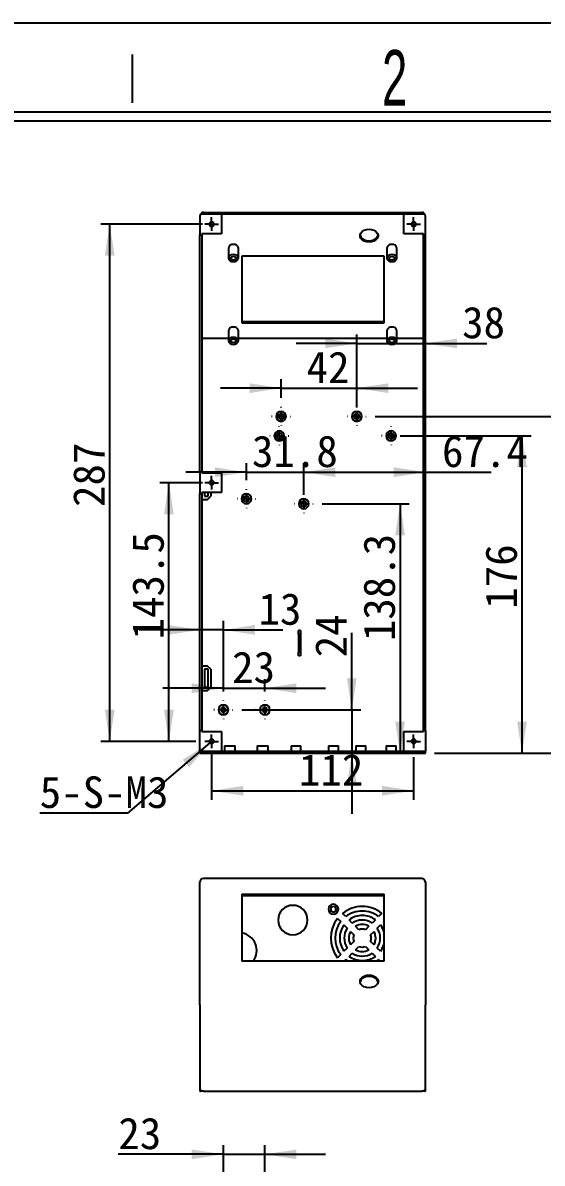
# Model space of a CAD drawing. Header units: millimetres. Extents: x 2 to 295, y 1 to 209.
# Drawn here: x 93.5 to 151.1, y 82.1 to 208.7 of the extents above; entities that cross this region are included whole.
import ezdxf

# ---------------------------------------------------------------- set-up
doc = ezdxf.new("R2010")
doc.units = ezdxf.units.MM
doc.linetypes.add('CENTER', pattern=[10.16, 6.35, -1.27, 1.27, -1.27])
doc.layers.add('DIM', color=5, linetype='Continuous')
doc.layers.add('SLD-0', color=179, linetype='Continuous')
doc.layers.add('中心线', color=1, linetype='CENTER', lineweight=25)
doc.styles.add('SLDTEXTSTYLE11', font='', dxfattribs={"width": 0.67})
doc.styles.add('SLDTEXTSTYLE12', font='')
doc.styles.add('SLDTEXTSTYLE3', font='GOTHIC.TTF', dxfattribs={"width": 0.61171})
doc.styles.get('SLDTEXTSTYLE11').set_extended_font_data('宋体')
doc.styles.get('SLDTEXTSTYLE12').set_extended_font_data('宋体')
doc.dimstyles.new('SLDDIMSTYLE0', dxfattribs={"dimtxt": 3.5, "dimasz": 3.5, "dimexe": 0, "dimexo": 0.0625, "dimgap": 0.875, "dimtad": 2, "dimlfac": 5, "dimrnd": 1e-09, "dimzin": 12, "dimdsep": 46, "dimtxsty": 'SLDTEXTSTYLE11', "dimsah": 1, "dimcen": 0.09, "dimadec": 0, "dimazin": 3, "dimtfac": 1, "dimtofl": 0, "dimtmove": 0, "dimatfit": 3, "dimfxl": 0, "dimfrac": 2, "dimtolj": 1, "dimtzin": 12, "dimarcsym": 0})
doc.dimstyles.new('SLDDIMSTYLE1', dxfattribs={"dimtxt": 3.5, "dimasz": 3.5, "dimexe": 0, "dimexo": 0.0625, "dimgap": 0.875, "dimtad": 2, "dimlfac": 5, "dimrnd": 1e-09, "dimzin": 12, "dimdsep": 46, "dimtxsty": 'SLDTEXTSTYLE11', "dimsah": 1, "dimcen": 0.09, "dimadec": 0, "dimazin": 3, "dimtfac": 1, "dimtmove": 0, "dimatfit": 0, "dimfxl": 0, "dimfrac": 2, "dimtolj": 1, "dimtzin": 12, "dimarcsym": 0})
doc.dimstyles.new('SLDDIMSTYLE2', dxfattribs={"dimtxt": 3.5, "dimasz": 3.5, "dimexe": 0, "dimexo": 0.0625, "dimgap": 0.875, "dimtad": 0, "dimtih": 1, "dimtoh": 1, "dimlfac": 5, "dimrnd": 1e-09, "dimzin": 12, "dimdsep": 46, "dimtxsty": 'SLDTEXTSTYLE11', "dimsah": 1, "dimcen": 0, "dimadec": 0, "dimazin": 3, "dimtfac": 1, "dimtofl": 0, "dimtmove": 0, "dimatfit": 3, "dimfxl": 0, "dimfrac": 2, "dimtolj": 1, "dimtzin": 12, "dimarcsym": 0})

# ---------------------------------------------------------------- blocks, each defined once
blk = doc.blocks.new('_D_17')
at = {"layer": 'DIM'}
for p, q in [((114.49, 127.94), (114.49, 122.46)), ((136.89, 127.19), (136.89, 122.46)), ((114.49, 123.46), (136.89, 123.46))]:
    blk.add_line(p, q, dxfattribs=at)
for points in [[(114.49, 123.46), (117.99, 122.92), (117.99, 124)], [(136.89, 123.46), (133.39, 124), (133.39, 122.92)]]:
    blk.add_solid(points, dxfattribs=at)
at = {"layer": 'DIM', "insert": (124.17, 127.53), "char_height": 3.5, "attachment_point": 1, "style": 'SLDTEXTSTYLE12'}
blk.add_mtext('112', dxfattribs=at)
blk = doc.blocks.new('_D_18')
at = {"layer": 'DIM'}
for p, q in [((113.49, 157.64), (108.75, 157.64)), ((109.75, 128.94), (109.75, 157.64)), ((112.74, 128.94), (108.75, 128.94))]:
    blk.add_line(p, q, dxfattribs=at)
for points in [[(109.75, 157.64), (109.21, 154.14), (110.29, 154.14)], [(109.75, 128.94), (110.29, 132.44), (109.21, 132.44)]]:
    blk.add_solid(points, dxfattribs=at)
at = {"layer": 'DIM', "insert": (105.68, 140.25), "char_height": 3.5, "attachment_point": 1, "rotation": 90, "style": 'SLDTEXTSTYLE12'}
blk.add_mtext('143.5', dxfattribs=at)
blk = doc.blocks.new('_D_19')
at = {"layer": 'DIM'}
for p, q in [((113.49, 186.34), (102.19, 186.34)), ((103.19, 128.94), (103.19, 186.34)), ((112.74, 128.94), (102.19, 128.94))]:
    blk.add_line(p, q, dxfattribs=at)
for points in [[(103.19, 186.34), (102.65, 182.84), (103.73, 182.84)], [(103.19, 128.94), (103.73, 132.44), (102.65, 132.44)]]:
    blk.add_solid(points, dxfattribs=at)
at = {"layer": 'DIM', "insert": (99.12, 154.95), "char_height": 3.5, "attachment_point": 1, "rotation": 90, "style": 'SLDTEXTSTYLE12'}
blk.add_mtext('287', dxfattribs=at)
blk = doc.blocks.new('_D_20')
at = {"layer": 'DIM'}
for p, q in [((115.79, 134.49), (115.79, 135.84)), ((120.39, 134.49), (120.39, 135.84)), ((115.79, 134.84), (109.06, 134.84)), ((115.79, 134.84), (120.39, 134.84)), ((120.39, 134.84), (127.12, 134.84))]:
    blk.add_line(p, q, dxfattribs=at)
for points in [[(115.79, 134.84), (112.29, 135.38), (112.29, 134.3)], [(120.39, 134.84), (123.89, 134.3), (123.89, 135.38)]]:
    blk.add_solid(points, dxfattribs=at)
at = {"layer": 'DIM', "insert": (116.76, 138.91), "char_height": 3.5, "attachment_point": 1, "style": 'SLDTEXTSTYLE12'}
blk.add_mtext('23', dxfattribs=at)
blk = doc.blocks.new('_D_21')
at = {"layer": 'DIM'}
for p, q in [((118.35, 157.91), (118.35, 159.81)), ((124.71, 156.3), (124.71, 159.81)), ((118.35, 158.81), (111.62, 158.81)), ((118.35, 158.81), (124.71, 158.81)), ((124.71, 158.81), (131.44, 158.81))]:
    blk.add_line(p, q, dxfattribs=at)
for points in [[(118.35, 158.81), (114.85, 159.35), (114.85, 158.27)], [(124.71, 158.81), (128.21, 158.27), (128.21, 159.35)]]:
    blk.add_solid(points, dxfattribs=at)
at = {"layer": 'DIM', "insert": (118.96, 162.88), "char_height": 3.5, "attachment_point": 1, "style": 'SLDTEXTSTYLE12'}
blk.add_mtext('31.8', dxfattribs=at)
blk = doc.blocks.new('_D_22')
at = {"layer": 'DIM'}
for p, q in [((122.19, 167.05), (122.19, 169.13)), ((130.59, 166), (130.59, 169.13)), ((122.19, 168.13), (115.46, 168.13)), ((122.19, 168.13), (130.59, 168.13)), ((130.59, 168.13), (137.32, 168.13))]:
    blk.add_line(p, q, dxfattribs=at)
for points in [[(122.19, 168.13), (118.69, 168.67), (118.69, 167.59)], [(130.59, 168.13), (134.09, 167.59), (134.09, 168.67)]]:
    blk.add_solid(points, dxfattribs=at)
at = {"layer": 'DIM', "insert": (125.02, 172.2), "char_height": 3.5, "attachment_point": 1, "style": 'SLDTEXTSTYLE12'}
blk.add_mtext('42', dxfattribs=at)
blk = doc.blocks.new('_D_23')
at = {"layer": 'DIM'}
for p, q in [((114.3, 128.78), (105.17, 120.98)), ((114.49, 128.94), (114.3, 128.78)), ((105.17, 120.98), (95.42, 120.98))]:
    blk.add_line(p, q, dxfattribs=at)
blk.add_solid([(114.3, 128.78), (111.29, 126.91), (111.99, 126.09)], dxfattribs=at)
at = {"layer": 'DIM', "insert": (95.42, 125.05), "char_height": 3.5, "attachment_point": 1, "style": 'SLDTEXTSTYLE12'}
blk.add_mtext('5-S-M3', dxfattribs=at)
blk = doc.blocks.new('_D_24')
at = {"layer": 'DIM'}
for p, q in [((115.79, 134.49), (115.79, 142.31)), ((113.19, 141.31), (106.46, 141.31)), ((115.79, 141.31), (113.19, 141.31)), ((115.79, 141.31), (122.4, 141.31))]:
    blk.add_line(p, q, dxfattribs=at)
for points in [[(113.19, 141.31), (109.69, 141.85), (109.69, 140.77)], [(115.79, 141.31), (119.29, 140.77), (119.29, 141.85)]]:
    blk.add_solid(points, dxfattribs=at)
at = {"layer": 'DIM', "insert": (119.68, 145.38), "char_height": 3.5, "attachment_point": 1, "style": 'SLDTEXTSTYLE12'}
blk.add_mtext('13', dxfattribs=at)
blk = doc.blocks.new('_D_25')
at = {"layer": 'DIM'}
for p, q in [((130.04, 132.44), (130.04, 140.99)), ((117.84, 132.44), (131.04, 132.44)), ((130.04, 132.44), (130.04, 127.64)), ((130.04, 127.64), (130.04, 120.91))]:
    blk.add_line(p, q, dxfattribs=at)
for points in [[(130.04, 132.44), (130.58, 135.94), (129.5, 135.94)], [(130.04, 127.64), (129.5, 124.14), (130.58, 124.14)]]:
    blk.add_solid(points, dxfattribs=at)
at = {"layer": 'DIM', "insert": (125.97, 138.27), "char_height": 3.5, "attachment_point": 1, "rotation": 90, "style": 'SLDTEXTSTYLE12'}
blk.add_mtext('24', dxfattribs=at)
blk = doc.blocks.new('_D_26')
at = {"layer": 'DIM'}
for p, q in [((126.76, 155.3), (136.39, 155.3)), ((135.39, 155.3), (135.39, 127.64))]:
    blk.add_line(p, q, dxfattribs=at)
for points in [[(135.39, 155.3), (134.85, 151.8), (135.93, 151.8)], [(135.39, 127.64), (135.93, 131.14), (134.85, 131.14)]]:
    blk.add_solid(points, dxfattribs=at)
at = {"layer": 'DIM', "insert": (131.32, 140.06), "char_height": 3.5, "attachment_point": 1, "rotation": 90, "style": 'SLDTEXTSTYLE12'}
blk.add_mtext('138.3', dxfattribs=at)
blk = doc.blocks.new('_D_27')
at = {"layer": 'DIM'}
for p, q in [((124.71, 157.35), (124.71, 159.81)), ((124.71, 158.81), (138.19, 158.81)), ((138.19, 158.81), (145.48, 158.81))]:
    blk.add_line(p, q, dxfattribs=at)
for points in [[(124.71, 158.81), (128.21, 158.27), (128.21, 159.35)], [(138.19, 158.81), (134.69, 159.35), (134.69, 158.27)]]:
    blk.add_solid(points, dxfattribs=at)
at = {"layer": 'DIM', "insert": (140.04, 162.88), "char_height": 3.5, "attachment_point": 1, "style": 'SLDTEXTSTYLE12'}
blk.add_mtext('67.4', dxfattribs=at)
blk = doc.blocks.new('_D_28')
at = {"layer": 'DIM'}
for p, q in [((135.39, 162.84), (149.91, 162.84)), ((148.91, 162.84), (148.91, 127.64)), ((139.19, 127.64), (149.91, 127.64))]:
    blk.add_line(p, q, dxfattribs=at)
for points in [[(148.91, 162.84), (148.37, 159.34), (149.45, 159.34)], [(148.91, 127.64), (149.45, 131.14), (148.37, 131.14)]]:
    blk.add_solid(points, dxfattribs=at)
at = {"layer": 'DIM', "insert": (144.84, 143.66), "char_height": 3.5, "attachment_point": 1, "rotation": 90, "style": 'SLDTEXTSTYLE12'}
blk.add_mtext('176', dxfattribs=at)
blk = doc.blocks.new('_D_29')
at = {"layer": 'DIM'}
for p, q in [((130.59, 167.05), (130.59, 174.1)), ((130.59, 173.1), (123.86, 173.1)), ((130.59, 173.1), (138.19, 173.1)), ((138.19, 173.1), (145, 173.1))]:
    blk.add_line(p, q, dxfattribs=at)
for points in [[(130.59, 173.1), (127.09, 173.64), (127.09, 172.56)], [(138.19, 173.1), (141.69, 172.56), (141.69, 173.64)]]:
    blk.add_solid(points, dxfattribs=at)
at = {"layer": 'DIM', "insert": (142.27, 177.17), "char_height": 3.5, "attachment_point": 1, "style": 'SLDTEXTSTYLE12'}
blk.add_mtext('38', dxfattribs=at)
blk = doc.blocks.new('_D_30')
at = {"layer": 'DIM'}
for p, q in [((132.64, 165), (157.48, 165)), ((156.48, 165), (156.48, 127.64)), ((139.19, 127.64), (157.48, 127.64))]:
    blk.add_line(p, q, dxfattribs=at)
for points in [[(156.48, 165), (155.94, 161.5), (157.02, 161.5)], [(156.48, 127.64), (157.02, 131.14), (155.94, 131.14)]]:
    blk.add_solid(points, dxfattribs=at)
at = {"layer": 'DIM', "insert": (152.4, 143.86), "char_height": 3.5, "attachment_point": 1, "rotation": 90, "style": 'SLDTEXTSTYLE12'}
blk.add_mtext('186.8', dxfattribs=at)
blk = doc.blocks.new('SW_CENTERMARKSYMBOL_0')
at = {"layer": '中心线', "color": 0}
for p, q in [((-0.5, 0), (-0.75, 0)), ((0, 0), (-0.5, 0)), ((0, 0.5), (0, 0.75)), ((0, 0), (0, 0.5)), ((0, 0), (0, -0.5)), ((0, 0), (0.5, 0)), ((0.5, 0), (0.75, 0)), ((0, -0.5), (0, -0.75))]:
    blk.add_line(p, q, dxfattribs=at)
blk = doc.blocks.new('SW_CENTERMARKSYMBOL_1')
at = {"layer": '中心线', "color": 0}
for p, q in [((-0.5, 0), (-0.75, 0)), ((0, 0), (-0.5, 0)), ((0, 0.5), (0, 0.75)), ((0, 0), (0, 0.5)), ((0, 0), (0, -0.5)), ((0, 0), (0.5, 0)), ((0.5, 0), (0.75, 0)), ((0, -0.5), (0, -0.75))]:
    blk.add_line(p, q, dxfattribs=at)
blk = doc.blocks.new('SW_CENTERMARKSYMBOL_2')
at = {"layer": '中心线', "color": 0}
for p, q in [((-0.5, 0), (-0.75, 0)), ((0, 0), (-0.5, 0)), ((0, 0.5), (0, 0.75)), ((0, 0), (0, 0.5)), ((0, 0), (0, -0.5)), ((0, 0), (0.5, 0)), ((0.5, 0), (0.75, 0)), ((0, -0.5), (0, -0.75))]:
    blk.add_line(p, q, dxfattribs=at)
blk = doc.blocks.new('SW_CENTERMARKSYMBOL_3')
at = {"layer": '中心线', "color": 0}
for p, q in [((-0.5, 0), (-0.75, 0)), ((0, 0), (-0.5, 0)), ((0, 0.5), (0, 0.75)), ((0, 0), (0, 0.5)), ((0, 0), (0, -0.5)), ((0, 0), (0.5, 0)), ((0.5, 0), (0.75, 0)), ((0, -0.5), (0, -0.75))]:
    blk.add_line(p, q, dxfattribs=at)
blk = doc.blocks.new('SW_CENTERMARKSYMBOL_4')
at = {"layer": '中心线', "color": 0}
for p, q in [((-0.5, 0), (-0.75, 0)), ((0, 0), (-0.5, 0)), ((0, 0.5), (0, 0.75)), ((0, 0), (0, 0.5)), ((0, 0), (0, -0.5)), ((0, 0), (0.5, 0)), ((0.5, 0), (0.75, 0)), ((0, -0.5), (0, -0.75))]:
    blk.add_line(p, q, dxfattribs=at)
blk = doc.blocks.new('SW_CENTERMARKSYMBOL_5')
at = {"layer": '中心线', "color": 0}
for p, q in [((-1, 0), (-1.05, 0)), ((0, 0), (-0.5, 0)), ((0, 1), (0, 1.05)), ((0, 0), (0, 0.5)), ((0, 0), (0, -0.5)), ((0, 0), (0.5, 0)), ((1, 0), (1.05, 0)), ((0, -1), (0, -1.05))]:
    blk.add_line(p, q, dxfattribs=at)
blk = doc.blocks.new('SW_CENTERMARKSYMBOL_6')
at = {"layer": '中心线', "color": 0}
for p, q in [((-1, 0), (-1.05, 0)), ((0, 0), (-0.5, 0)), ((0, 1), (0, 1.05)), ((0, 0), (0, 0.5)), ((0, 0), (0, -0.5)), ((0, 0), (0.5, 0)), ((1, 0), (1.05, 0)), ((0, -1), (0, -1.05))]:
    blk.add_line(p, q, dxfattribs=at)
blk = doc.blocks.new('SW_CENTERMARKSYMBOL_7')
at = {"layer": '中心线', "color": 0}
for p, q in [((-1, 0), (-1.05, 0)), ((0, 0), (-0.5, 0)), ((0, 1), (0, 1.05)), ((0, 0), (0, 0.5)), ((0, 0), (0, -0.5)), ((0, 0), (0.5, 0)), ((1, 0), (1.05, 0)), ((0, -1), (0, -1.05))]:
    blk.add_line(p, q, dxfattribs=at)
blk = doc.blocks.new('SW_CENTERMARKSYMBOL_8')
at = {"layer": '中心线', "color": 0}
for p, q in [((-1, 0), (-1.05, 0)), ((0, 0), (-0.5, 0)), ((0, 1), (0, 1.05)), ((0, 0), (0, 0.5)), ((0, 0), (0, -0.5)), ((0, 0), (0.5, 0)), ((1, 0), (1.05, 0)), ((0, -1), (0, -1.05))]:
    blk.add_line(p, q, dxfattribs=at)
blk = doc.blocks.new('SW_CENTERMARKSYMBOL_9')
at = {"layer": '中心线', "color": 0}
for p, q in [((-1, 0), (-1.05, 0)), ((0, 0), (-0.5, 0)), ((0, 1), (0, 1.05)), ((0, 0), (0, 0.5)), ((0, 0), (0, -0.5)), ((0, 0), (0.5, 0)), ((1, 0), (1.05, 0)), ((0, -1), (0, -1.05))]:
    blk.add_line(p, q, dxfattribs=at)
blk = doc.blocks.new('SW_CENTERMARKSYMBOL_10')
at = {"layer": '中心线', "color": 0}
for p, q in [((-1, 0), (-1.05, 0)), ((0, 0), (-0.5, 0)), ((0, 1), (0, 1.05)), ((0, 0), (0, 0.5)), ((0, 0), (0, -0.5)), ((0, 0), (0.5, 0)), ((1, 0), (1.05, 0)), ((0, -1), (0, -1.05))]:
    blk.add_line(p, q, dxfattribs=at)
blk = doc.blocks.new('SW_CENTERMARKSYMBOL_11')
at = {"layer": '中心线', "color": 0}
for p, q in [((-1, 0), (-1.05, 0)), ((0, 0), (-0.5, 0)), ((0, 1), (0, 1.05)), ((0, 0), (0, 0.5)), ((0, 0), (0, -0.5)), ((0, 0), (0.5, 0)), ((1, 0), (1.05, 0)), ((0, -1), (0, -1.05))]:
    blk.add_line(p, q, dxfattribs=at)
blk = doc.blocks.new('SW_CENTERMARKSYMBOL_12')
at = {"layer": '中心线', "color": 0}
for p, q in [((-1, 0), (-1.05, 0)), ((0, 0), (-0.5, 0)), ((0, 1), (0, 1.05)), ((0, 0), (0, 0.5)), ((0, 0), (0, -0.5)), ((0, 0), (0.5, 0)), ((1, 0), (1.05, 0)), ((0, -1), (0, -1.05))]:
    blk.add_line(p, q, dxfattribs=at)
blk = doc.blocks.new('_D_32')
at = {"layer": 'DIM'}
for p, q in [((115.79, 70.07), (115.79, 84.12)), ((120.39, 69.32), (120.39, 84.12)), ((115.79, 83.12), (104.14, 83.12)), ((115.79, 83.12), (120.39, 83.12)), ((120.39, 83.12), (127.12, 83.12))]:
    blk.add_line(p, q, dxfattribs=at)
for points in [[(115.79, 83.12), (112.29, 83.65), (112.29, 82.58)], [(120.39, 83.12), (123.89, 82.58), (123.89, 83.65)]]:
    blk.add_solid(points, dxfattribs=at)
at = {"layer": 'DIM', "insert": (104.14, 87.19), "char_height": 3.5, "attachment_point": 1, "style": 'SLDTEXTSTYLE12'}
blk.add_mtext('23', dxfattribs=at)

msp = doc.modelspace()

# ---------------------------------------------------------------- linework, layer by layer
at = {"color": 7, "linetype": 'Continuous', "lineweight": 25}
for p, q in [((138.1395, 187.4394), (113.2467, 187.4394)), ((113.5931, 187.6394), (137.7931, 187.6394)), ((115.5931, 187.4394), (115.5931, 185.2394)), ((135.7931, 185.2394), (135.7931, 187.4394)), ((113.1931, 187.2394), (113.1931, 185.1394)), ((138.1931, 185.1394), (138.1931, 187.2394)), ((113.1931, 158.8394), (113.1931, 185.1394)), ((113.1931, 185.1394), (113.3931, 185.1394)), ((115.5931, 185.2394), (113.3931, 185.2394)), ((113.3931, 185.2394), (113.3931, 185.1394)), ((113.3931, 185.1394), (113.3931, 158.8394)), ((137.9931, 185.2394), (135.7931, 185.2394)), ((137.9931, 185.1394), (137.9931, 185.2394)), ((137.9931, 130.1394), (137.9931, 185.1394)), ((137.9931, 185.1394), (138.1931, 185.1394)), ((138.1931, 130.1394), (138.1931, 185.1394)), ((116.3531, 183.6936), (116.3531, 182.5623)), ((117.4531, 182.5623), (117.4531, 183.6936)), ((133.9331, 183.6936), (133.9331, 182.5623)), ((135.0331, 182.5623), (135.0331, 183.6936)), ((133.6131, 182.7956), (117.8531, 182.7956)), ((117.8531, 182.7956), (117.8531, 175.3851)), ((133.6131, 175.3851), (133.6131, 182.7956)), ((117.8531, 175.5266), (133.6131, 175.5266)), ((117.8531, 175.3851), (133.6131, 175.3851)), ((113.3931, 173.6972), (116.3531, 173.6972)), ((116.3531, 174.5154), (116.3531, 173.384)), ((117.4531, 173.384), (117.4531, 174.5154)), ((117.4531, 173.6972), (133.9331, 173.6972)), ((133.9331, 174.5154), (133.9331, 173.384)), ((135.0331, 173.384), (135.0331, 174.5154)), ((135.0331, 173.6972), (137.9931, 173.6972)), ((113.3931, 158.8394), (113.1931, 158.8394)), ((113.1931, 158.8394), (113.1931, 156.4394)), ((113.3931, 158.8394), (113.3931, 158.7394)), ((113.3931, 158.7394), (115.5931, 158.7394)), ((115.5931, 158.7394), (115.5931, 156.5394)), ((114.3931, 157.8685), (114.3931, 157.4102)), ((113.1931, 130.1394), (113.1931, 156.4394)), ((113.1931, 156.4394), (113.3931, 156.4394)), ((115.5931, 156.5394), (113.3931, 156.5394)), ((113.3931, 156.5394), (113.3931, 156.4394)), ((113.3931, 156.4394), (113.3931, 130.1394)), ((113.9931, 155.7394), (113.3931, 155.7394)), ((113.6931, 156.5394), (113.6931, 156.1394)), ((113.6931, 156.1394), (114.0931, 156.1394)), ((113.9931, 155.7394), (114.3931, 156.1394)), ((114.0931, 156.1394), (114.0931, 156.5394)), ((114.3931, 156.5394), (114.3931, 156.1394)), ((124.1295, 140.8489), (124.1287, 138.8489)), ((124.1295, 140.8489), (124.1297, 141.2489)), ((124.3295, 140.8489), (124.1295, 140.8489)), ((124.3297, 141.2489), (124.1297, 141.2489)), ((124.3295, 140.8489), (124.3287, 138.8489)), ((124.3297, 141.2489), (124.3295, 140.8489)), ((124.1285, 138.4489), (124.1287, 138.8489)), ((124.3285, 138.4489), (124.1285, 138.4489)), ((124.3287, 138.8489), (124.1287, 138.8489)), ((124.3287, 138.8489), (124.3285, 138.4489)), ((113.3931, 137.3394), (113.9931, 137.3394)), ((114.0931, 136.9394), (113.6931, 136.9394)), ((113.6931, 136.9394), (113.6931, 134.9394)), ((114.3931, 136.9394), (113.9931, 137.3394)), ((114.0931, 134.9394), (114.0931, 136.9394)), ((114.3931, 136.9394), (114.3931, 134.9394)), ((113.9931, 134.5394), (113.3931, 134.5394)), ((113.6931, 134.9394), (114.0931, 134.9394)), ((113.9931, 134.5394), (114.3931, 134.9394)), ((113.3931, 130.1394), (113.1931, 130.1394)), ((113.1931, 127.8394), (113.1931, 130.1394)), ((113.3931, 130.0394), (113.3931, 130.1394)), ((113.3931, 130.0394), (115.5931, 130.0394)), ((115.5931, 130.0394), (115.5931, 127.8394)), ((135.7931, 130.0394), (137.9931, 130.0394)), ((135.7931, 127.8394), (135.7931, 130.0394)), ((138.1931, 130.1394), (137.9931, 130.1394)), ((137.9931, 130.1394), (137.9931, 130.0394)), ((138.1931, 130.1394), (138.1931, 127.8394)), ((113.1931, 127.6394), (113.1931, 127.8394)), ((113.1931, 127.8394), (138.1931, 127.8394)), ((115.9049, 128.4394), (115.9049, 127.8394)), ((115.9049, 128.4394), (117.1049, 128.4394)), ((117.1049, 127.8394), (117.1049, 128.4394)), ((119.5549, 128.4394), (119.5549, 127.8394)), ((119.5549, 128.4394), (120.7549, 128.4394)), ((120.7549, 127.8394), (120.7549, 128.4394)), ((123.2931, 128.4394), (123.2931, 127.8394)), ((123.2931, 128.4394), (123.8431, 128.4394)), ((123.8431, 128.4394), (124.3931, 128.4394)), ((124.3931, 127.8394), (124.3931, 128.4394)), ((127.4431, 128.4394), (127.4431, 127.8394)), ((127.4431, 128.4394), (127.9931, 128.4394)), ((127.9931, 128.4394), (128.5431, 128.4394)), ((128.5431, 127.8394), (128.5431, 128.4394)), ((130.4931, 128.4394), (130.4931, 127.8394)), ((130.4931, 128.4394), (131.0431, 128.4394)), ((131.0431, 128.4394), (131.5931, 128.4394)), ((131.5931, 127.8394), (131.5931, 128.4394)), ((133.8431, 128.4394), (133.8431, 127.8394)), ((133.8431, 128.4394), (134.3931, 128.4394)), ((134.3931, 128.4394), (134.9431, 128.4394)), ((134.9431, 127.8394), (134.9431, 128.4394)), ((138.1931, 127.6394), (138.1931, 127.8394)), ((113.1931, 127.6394), (138.1931, 127.6394)), ((113.1931, 99.6895), (113.1931, 113.3145)), ((137.7931, 113.7145), (113.5931, 113.7145)), ((138.1931, 113.3145), (138.1931, 99.6895)), ((117.8531, 111.968), (133.6131, 111.968)), ((117.8531, 111.968), (117.8531, 104.5575)), ((117.8531, 111.8266), (133.6131, 111.8266)), ((133.6131, 104.5575), (133.6131, 111.968)), ((128.4516, 109.2903), (128.8079, 108.9341)), ((129.3735, 109.4997), (129.0173, 109.856)), ((130.0903, 108.783), (129.7309, 109.1424)), ((132.6552, 109.1424), (132.2959, 108.783)), ((133.3689, 109.856), (133.0126, 109.4997)), ((133.5783, 108.9341), (133.6131, 108.9688)), ((133.6131, 108.8875), (133.5783, 108.9341)), ((129.1652, 108.5767), (129.5246, 108.2173)), ((129.888, 107.8539), (130.2622, 107.4798)), ((130.8278, 108.0454), (130.4537, 108.4196)), ((131.9325, 108.4196), (131.5583, 108.0454)), ((132.124, 107.4798), (132.4982, 107.8539)), ((132.8616, 108.2173), (133.2209, 108.5767)), ((130.2622, 106.7493), (129.888, 106.3751)), ((132.4982, 106.3751), (132.124, 106.7493)), ((128.8079, 105.295), (128.4516, 104.9387)), ((129.5246, 106.0117), (129.1652, 105.6524)), ((129.7309, 105.0867), (130.0903, 105.446)), ((130.4537, 105.8094), (130.8278, 106.1836)), ((131.5583, 106.1836), (131.9325, 105.8094)), ((132.2959, 105.446), (132.6552, 105.0867)), ((133.2209, 105.6524), (132.8616, 106.0117)), ((133.5783, 105.295), (133.6131, 105.3415)), ((133.6131, 105.2602), (133.5783, 105.295)), ((133.6131, 104.5575), (117.8531, 104.5575)), ((129.2018, 104.5575), (129.3735, 104.7293)), ((129.6241, 104.5575), (129.3735, 104.7293)), ((133.0126, 104.7293), (132.7621, 104.5575)), ((133.0126, 104.7293), (133.1844, 104.5575)), ((113.1931, 99.6895), (113.1931, 90.3145)), ((138.1931, 90.3145), (138.1931, 99.6895)), ((113.2467, 90.3145), (113.1931, 90.3145)), ((113.1931, 90.3145), (113.1931, 90.1145)), ((113.1931, 90.1145), (113.2467, 90.1145)), ((113.2467, 90.3145), (113.2467, 90.1145)), ((113.5931, 90.1145), (113.2467, 90.1145)), ((113.5931, 90.1145), (137.7931, 90.1145)), ((138.1395, 90.1145), (137.7931, 90.1145)), ((138.1931, 90.3145), (138.1395, 90.3145)), ((138.1395, 90.1145), (138.1395, 90.3145)), ((138.1395, 90.1145), (138.1931, 90.1145)), ((138.1931, 90.1145), (138.1931, 90.3145))]:
    msp.add_line(p, q, dxfattribs=at)
at = {"color": 7, "linetype": 'Continuous', "lineweight": 25, "flags": 128}
for points in [[(130.9581, 185.122), (130.9633, 185.0921), (131.0434, 184.899), (131.1973, 184.7297), (131.4124, 184.5979), (131.6713, 184.5143), (131.9531, 184.4856)], [(131.9531, 184.3442), (131.6713, 184.3728), (131.4124, 184.4564), (131.1973, 184.5882), (131.0434, 184.7576), (130.9633, 184.9507), (130.9633, 185.1519), (131.0434, 185.345), (131.1973, 185.5144), (131.4124, 185.6462), (131.6713, 185.7298), (131.9531, 185.7584)], [(131.9531, 185.7584), (132.2348, 185.7298), (132.4937, 185.6462), (132.7088, 185.5144), (132.8627, 185.345), (132.9429, 185.1519), (132.9429, 184.9507), (132.8627, 184.7576), (132.7088, 184.5882), (132.4937, 184.4564), (132.2348, 184.3728), (131.9531, 184.3442)], [(131.9531, 184.4856), (132.2348, 184.5143), (132.4937, 184.5979), (132.7088, 184.7297), (132.8627, 184.899), (132.9429, 185.0921), (132.9481, 185.122)], [(116.9031, 182.9512), (116.6926, 182.9216), (116.5142, 182.8373), (116.3949, 182.7111), (116.3531, 182.5623), (116.3949, 182.4135), (116.5142, 182.2873), (116.6926, 182.203), (116.9031, 182.1734)], [(116.9031, 182.3501), (116.7883, 182.3663), (116.6909, 182.4123), (116.6259, 182.4811), (116.6031, 182.5623), (116.6259, 182.6435), (116.6909, 182.7123), (116.7883, 182.7583), (116.9031, 182.7744)], [(116.9031, 182.1734), (117.1136, 182.203), (117.292, 182.2873), (117.4112, 182.4135), (117.4531, 182.5623), (117.4112, 182.7111), (117.292, 182.8373), (117.1136, 182.9216), (116.9031, 182.9512)], [(116.9031, 182.7744), (117.0179, 182.7583), (117.1152, 182.7123), (117.1802, 182.6435), (117.2031, 182.5623), (117.1802, 182.4811), (117.1152, 182.4123), (117.0179, 182.3663), (116.9031, 182.3501)], [(134.4831, 182.9512), (134.2726, 182.9216), (134.0942, 182.8373), (133.9749, 182.7111), (133.9331, 182.5623), (133.9749, 182.4135), (134.0942, 182.2873), (134.2726, 182.203), (134.4831, 182.1734)], [(134.4831, 182.3501), (134.3683, 182.3663), (134.2709, 182.4123), (134.2059, 182.4811), (134.1831, 182.5623), (134.2059, 182.6435), (134.2709, 182.7123), (134.3683, 182.7583), (134.4831, 182.7744)], [(134.4831, 182.1734), (134.6936, 182.203), (134.872, 182.2873), (134.9912, 182.4135), (135.0331, 182.5623), (134.9912, 182.7111), (134.872, 182.8373), (134.6936, 182.9216), (134.4831, 182.9512)], [(134.4831, 182.7744), (134.5979, 182.7583), (134.6952, 182.7123), (134.7602, 182.6435), (134.7831, 182.5623), (134.7602, 182.4811), (134.6952, 182.4123), (134.5979, 182.3663), (134.4831, 182.3501)], [(116.9031, 173.7729), (116.6926, 173.7433), (116.5142, 173.659), (116.3949, 173.5329), (116.3531, 173.384), (116.3949, 173.2352), (116.5142, 173.109), (116.6926, 173.0247), (116.9031, 172.9951)], [(116.9031, 173.1719), (116.7883, 173.188), (116.6909, 173.234), (116.6259, 173.3029), (116.6031, 173.384), (116.6259, 173.4652), (116.6909, 173.534), (116.7883, 173.58), (116.9031, 173.5962)], [(116.9031, 172.9951), (117.1136, 173.0247), (117.292, 173.109), (117.4112, 173.2352), (117.4531, 173.384), (117.4112, 173.5329), (117.292, 173.659), (117.1136, 173.7433), (116.9031, 173.7729)], [(116.9031, 173.5962), (117.0179, 173.58), (117.1152, 173.534), (117.1802, 173.4652), (117.2031, 173.384), (117.1802, 173.3029), (117.1152, 173.234), (117.0179, 173.188), (116.9031, 173.1719)], [(134.4831, 173.7729), (134.2726, 173.7433), (134.0942, 173.659), (133.9749, 173.5329), (133.9331, 173.384), (133.9749, 173.2352), (134.0942, 173.109), (134.2726, 173.0247), (134.4831, 172.9951)], [(134.4831, 173.1719), (134.3683, 173.188), (134.2709, 173.234), (134.2059, 173.3029), (134.1831, 173.384), (134.2059, 173.4652), (134.2709, 173.534), (134.3683, 173.58), (134.4831, 173.5962)], [(134.4831, 172.9951), (134.6936, 173.0247), (134.872, 173.109), (134.9912, 173.2352), (135.0331, 173.384), (134.9912, 173.5329), (134.872, 173.659), (134.6936, 173.7433), (134.4831, 173.7729)], [(134.4831, 173.5962), (134.5979, 173.58), (134.6952, 173.534), (134.7602, 173.4652), (134.7831, 173.384), (134.7602, 173.3029), (134.6952, 173.234), (134.5979, 173.188), (134.4831, 173.1719)], [(131.9531, 102.8676), (131.6713, 102.8389), (131.4124, 102.7553), (131.1973, 102.6235), (131.0434, 102.4542), (130.9633, 102.2611), (130.9581, 102.2312)], [(131.9531, 101.5948), (131.6713, 101.6234), (131.4124, 101.707), (131.1973, 101.8388), (131.0434, 102.0081), (130.9633, 102.2012), (130.9633, 102.4025), (131.0434, 102.5956), (131.1973, 102.7649), (131.4124, 102.8967), (131.6713, 102.9803), (131.9531, 103.009)], [(131.9531, 103.009), (132.2348, 102.9803), (132.4937, 102.8967), (132.7088, 102.7649), (132.8627, 102.5956), (132.9429, 102.4025), (132.9429, 102.2012), (132.8627, 102.0081), (132.7088, 101.8388), (132.4937, 101.707), (132.2348, 101.6234), (131.9531, 101.5948)], [(132.9481, 102.2312), (132.9429, 102.2611), (132.8627, 102.4542), (132.7088, 102.6235), (132.4937, 102.7553), (132.2348, 102.8389), (131.9531, 102.8676)]]:
    msp.add_lwpolyline(points, dxfattribs=at)
at = {"color": 7, "linetype": 'Continuous', "lineweight": 25}
for centre, radius, start, end in [((113.5931, 187.2394), 0.4, 150, 180), ((113.5931, 187.2394), 0.4, 90, 150), ((137.7931, 187.2394), 0.4, 30, 90), ((137.7931, 187.2394), 0.4, 0, 30), ((114.4931, 186.3394), 0.25, 90, 270), ((114.4931, 186.3394), 0.25, 270, 90), ((136.8931, 186.3394), 0.25, 90, 270), ((136.8931, 186.3394), 0.25, 270, 90), ((116.8343, 183.5964), 0.491, 81.950188, 168.578507), ((116.9718, 183.5964), 0.491, 11.42145, 98.049782), ((134.4143, 183.5964), 0.491, 81.950218, 168.57855), ((134.5518, 183.5964), 0.491, 11.421493, 98.049812), ((116.8343, 174.4182), 0.491, 81.950587, 168.578108), ((116.9718, 174.4182), 0.491, 11.421849, 98.049382), ((134.4143, 174.4182), 0.491, 81.950618, 168.578151), ((134.5518, 174.4182), 0.491, 11.421892, 98.049413), ((122.1931, 164.9994), 0.55, 90, 270), ((122.1931, 164.9994), 0.3, 90, 270), ((122.1931, 164.9994), 0.55, 270, 90), ((122.1931, 164.9994), 0.3, 270, 90), ((130.5931, 164.9994), 0.55, 90, 270), ((130.5931, 164.9994), 0.3, 90, 270), ((130.5931, 164.9994), 0.55, 270, 90), ((130.5931, 164.9994), 0.3, 270, 90), ((121.9931, 162.8394), 0.55, 90, 270), ((121.9931, 162.8394), 0.55, 270, 90), ((134.3931, 162.8394), 0.55, 90, 270), ((134.3931, 162.8394), 0.55, 270, 90), ((121.9931, 162.8394), 0.3, 90, 270), ((121.9931, 162.8394), 0.3, 270, 90), ((134.3931, 162.8394), 0.3, 90, 270), ((134.3931, 162.8394), 0.3, 270, 90), ((114.4931, 157.6394), 0.25, 90, 270), ((114.4931, 157.6394), 0.25, 270, 90), ((118.3531, 155.8594), 0.55, 90, 270), ((118.3531, 155.8594), 0.3, 90, 270), ((118.3531, 155.8594), 0.55, 270, 90), ((118.3531, 155.8594), 0.3, 270, 90), ((124.7131, 155.2994), 0.55, 90, 270), ((124.7131, 155.2994), 0.55, 270, 90), ((124.7131, 155.2994), 0.3, 90, 270), ((124.7131, 155.2994), 0.3, 270, 90), ((115.7931, 132.4394), 0.55, 90, 270), ((115.7931, 132.4394), 0.55, 270, 90), ((120.3931, 132.4394), 0.55, 90, 270), ((120.3931, 132.4394), 0.55, 270, 90), ((115.7931, 132.4394), 0.25, 90, 270), ((115.7931, 132.4394), 0.25, 270, 90), ((120.3931, 132.4394), 0.25, 90, 270), ((120.3931, 132.4394), 0.25, 270, 90), ((114.4931, 128.9394), 0.25, 90, 270), ((114.4931, 128.9394), 0.25, 270, 90), ((136.8931, 128.9394), 0.25, 90, 270), ((136.8931, 128.9394), 0.25, 270, 90), ((113.5931, 113.3145), 0.4, 90, 180), ((137.7931, 113.3145), 0.4, 54.73561, 90), ((137.7931, 113.3145), 0.4, 0, 54.73561), ((123.4931, 109.1145), 1.63, 0, 180), ((127.9931, 110.3145), 0.55, 90, 270), ((127.9931, 110.3145), 0.3, 90, 270), ((127.9931, 110.3145), 0.55, 270, 90), ((127.9931, 110.3145), 0.3, 270, 90), ((131.1931, 107.1145), 3.5, 90, 128.437572), ((131.1931, 107.1145), 3, 90, 127.337744), ((131.1931, 107.1145), 3.5, 51.562428, 90), ((131.1931, 107.1145), 3, 52.662256, 90), ((123.4931, 109.1145), 1.63, 180, 0), ((131.1931, 107.1145), 3.5, 141.562428, 218.437572), ((131.1931, 107.1145), 3, 142.662256, 217.337744), ((131.1931, 107.1145), 2.5, 90, 125.793104), ((131.1931, 107.1145), 2, 90, 123.463041), ((131.1931, 107.1145), 2.5, 54.206896, 90), ((131.1931, 107.1145), 2, 56.536959, 90), ((117.4931, 105.7145), 2, 324.655519, 79.63024), ((131.1931, 107.1145), 2.5, 144.206896, 215.793104), ((131.1931, 107.1145), 2, 146.536959, 213.463041), ((131.1931, 107.1145), 1.5, 150.46601, 209.53399), ((131.1931, 107.1145), 1.5, 90, 119.53399), ((131.1931, 107.1145), 1, 90, 111.421822), ((131.1931, 107.1145), 1.5, 60.46601, 90), ((131.1931, 107.1145), 1, 68.578178, 90), ((131.1931, 107.1145), 1.5, 330.46601, 29.53399), ((131.1931, 107.1145), 2, 326.536959, 33.463041), ((131.1931, 107.1145), 2.5, 14.533747, 35.793104), ((131.1931, 107.1145), 1, 158.578178, 201.421822), ((131.1931, 107.1145), 1, 338.578178, 21.421822), ((131.1931, 107.1145), 2.5, 324.206896, 345.466253), ((131.1931, 107.1145), 2.5, 234.206896, 305.793104), ((131.1931, 107.1145), 2, 236.536959, 303.463041), ((131.1931, 107.1145), 1.5, 240.46601, 299.53399), ((131.1931, 107.1145), 1, 248.578178, 291.421822)]:
    msp.add_arc(centre, radius, start, end, dxfattribs=at)
at = {"layer": 'SLD-0'}
for p, q in [((1.812, 208.6737), (295.1066, 208.6737)), ((12.6748, 197.811), (289.1814, 197.811))]:
    msp.add_line(p, q, dxfattribs=at)
at = {"layer": 'SLD-0', "color": 6, "linetype": 'Continuous'}
for p, q in [((105.701, 199.786), (105.701, 205.1695)), ((11.6873, 198.7985), (290.1689, 198.7985))]:
    msp.add_line(p, q, dxfattribs=at)

# ---------------------------------------------------------------- block references
at = {"layer": '中心线'}
for name, p in [('SW_CENTERMARKSYMBOL_3', (114.4931, 186.3394)), ('SW_CENTERMARKSYMBOL_4', (136.8931, 186.3394)), ('SW_CENTERMARKSYMBOL_10', (122.1931, 164.9994)), ('SW_CENTERMARKSYMBOL_11', (130.5931, 164.9994)), ('SW_CENTERMARKSYMBOL_9', (121.9931, 162.8394)), ('SW_CENTERMARKSYMBOL_12', (134.3931, 162.8394)), ('SW_CENTERMARKSYMBOL_2', (114.4931, 157.6394)), ('SW_CENTERMARKSYMBOL_7', (118.3531, 155.8594)), ('SW_CENTERMARKSYMBOL_8', (124.7131, 155.2994)), ('SW_CENTERMARKSYMBOL_5', (115.7931, 132.4394)), ('SW_CENTERMARKSYMBOL_6', (120.3931, 132.4394)), ('SW_CENTERMARKSYMBOL_0', (114.4931, 128.9394)), ('SW_CENTERMARKSYMBOL_1', (136.8931, 128.9394))]:
    msp.add_blockref(name, p, dxfattribs=at)

# ---------------------------------------------------------------- texts
at = {"layer": 'SLD-0', "insert": (133.3881, 205.6552), "char_height": 6.172, "attachment_point": 1, "style": 'SLDTEXTSTYLE3'}
msp.add_mtext('2', dxfattribs=at)

# ---------------------------------------------------------------- dimensions: what is measured, and where the dimension line sits
at = {"layer": 'DIM'}
for base, p1, p2, angle, dimstyle, picture, middle in [((103.1931, 186.3394), (113.7431, 128.9394), (114.4931, 186.3394), 90, 'SLDDIMSTYLE0', '_D_19', (103.1931, 156.9922)), ((156.4768, 127.6394), (131.6431, 164.9994), (138.1931, 127.6394), 90, 'SLDDIMSTYLE0', '_D_30', (156.4768, 147.2665)), ((148.9127, 127.6394), (134.3931, 162.8394), (138.1931, 127.6394), 90, 'SLDDIMSTYLE0', '_D_28', (148.9127, 145.6977)), ((109.7484, 157.6394), (113.7431, 128.9394), (114.4931, 157.6394), 90, 'SLDDIMSTYLE0', '_D_18', (109.7484, 143.6576)), ((135.3912, 127.6394), (125.7631, 155.2994), (138.1931, 127.6394), 90, 'SLDDIMSTYLE0', '_D_26', (135.3912, 143.4675)), ((130.0405, 127.6394), (116.8431, 132.4394), (138.1931, 127.6394), 90, 'SLDDIMSTYLE1', '_D_25', (130.0405, 139.6265)), ((120.3931, 83.1152), (115.7931, 69.0652), (120.3931, 68.3152), 0, 'SLDDIMSTYLE1', '_D_32', (105.5023, 83.1152))]:
    dim = msp.add_linear_dim(base=base, p1=p1, p2=p2, angle=angle, dimstyle=dimstyle, dxfattribs=at)
    dim.commit()
    dim.dimension.update_dxf_attribs({"geometry": picture, "text_midpoint": middle, "dimtype": 160})
for base, p1, p2, dimstyle, picture, middle in [((138.1931, 173.0994), (130.5931, 166.0494), (138.1931, 187.2394), 'SLDDIMSTYLE1', '_D_29', (143.6341, 173.0994)), ((138.1931, 158.8088), (124.7131, 156.3494), (138.1931, 187.2394), 'SLDDIMSTYLE0', '_D_27', (142.7585, 158.8088)), ((130.5931, 168.1295), (122.1931, 166.0494), (130.5931, 164.9994), 'SLDDIMSTYLE1', '_D_22', (126.3786, 168.1295)), ((124.7131, 158.8103), (118.3531, 156.9094), (124.7131, 155.2994), 'SLDDIMSTYLE1', '_D_21', (121.6846, 158.8103)), ((113.1931, 141.3078), (115.7931, 133.4894), (113.1931, 127.6394), 'SLDDIMSTYLE1', '_D_24', (121.0437, 141.3078)), ((120.3931, 134.8384), (115.7931, 133.4894), (120.3931, 133.4894), 'SLDDIMSTYLE1', '_D_20', (118.1166, 134.8384)), ((136.8931, 123.4595), (114.4931, 128.9394), (136.8931, 128.1894), 'SLDDIMSTYLE0', '_D_17', (126.2149, 123.4595))]:
    dim = msp.add_linear_dim(base=base, p1=p1, p2=p2, dimstyle=dimstyle, dxfattribs=at)
    dim.commit()
    dim.dimension.update_dxf_attribs({"geometry": picture, "text_midpoint": middle, "dimtype": 160})
dim = msp.add_radius_dim(center=(114.4931, 128.9394), mpoint=(114.303, 128.777), text='5-S-M3', dimstyle='SLDDIMSTYLE2', override={"dimpost": '<>'}, dxfattribs=at)
dim.commit()
dim.dimension.update_dxf_attribs({"geometry": '_D_23', "text_midpoint": (99.5019, 123.0169), "dimtype": 164})

doc.saveas('drawing.dxf')
